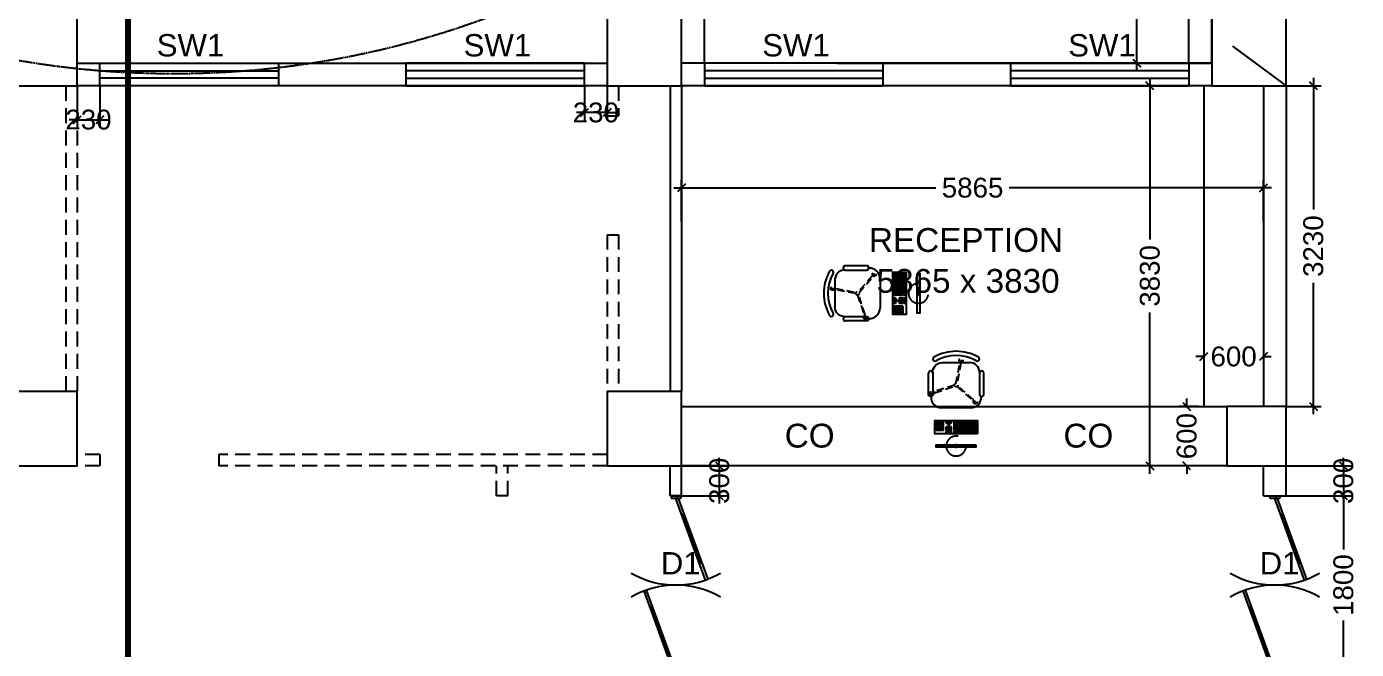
# Model space of a CAD drawing. Extents: x 6345096 to 6738923, y -6490958 to -6305885.
# Drawn here: x 6560262 to 6573667, y -6364379 to -6358103 of the extents above; entities that cross this region are included whole.
import ezdxf
from ezdxf.enums import TextEntityAlignment as Align

# ---------------------------------------------------------------- set-up
doc = ezdxf.new("R2010")
doc.units = 0
doc.header["$LTSCALE"] = 600
doc.header["$MEASUREMENT"] = 0
doc.header["$PDMODE"] = 35
for name, pattern in [('DASHDOT', [25.4, 12.7, -6.35, 0, -6.35]), ('DASHED', [0.75, 0.5, -0.25]), ('HIDDEN', [0.375, 0.25, -0.125]), ('HIDDEN2', [0.1875, 0.125, -0.0625]), ('X-IPD_Typ_room$0$HIDDENX2', [0.75, 0.5, -0.25])]:
    doc.linetypes.add(name, pattern=pattern)
doc.layers.get('0').update_dxf_attribs({"linetype": 'CONTINUOUS'})
doc.layers.get('Defpoints').update_dxf_attribs({"linetype": 'CONTINUOUS'})
for name, color, linetype in [('A-FURN-MOVE', 54, 'CONTINUOUS'), ('Counter', 7, 'CONTINUOUS'), ('DOOR', 32, 'CONTINUOUS'), ('FURN', 32, 'CONTINUOUS'), ('HS', 251, 'CONTINUOUS'), ('joinery', 7, 'CONTINUOUS'), ('LA-column', 3, 'CONTINUOUS'), ('Room Dim', 1, 'CONTINUOUS'), ('Sections', 10, 'CONTINUOUS'), ('TEXT', 6, 'CONTINUOUS'), ('Walls', 7, 'CONTINUOUS'), ('Well', 4, 'CONTINUOUS'), ('WIN', 151, 'CONTINUOUS'), ('Working Dim', 5, 'CONTINUOUS')]:
    doc.layers.add(name, color=color, linetype=linetype)
doc.styles.add('ari', font='arial.ttf')
doc.styles.add('ARIAL', font='arial.ttf')
doc.dimstyles.new('int. dim', dxfattribs={"dimtxt": 200, "dimasz": 80, "dimexe": 80, "dimexo": 0, "dimgap": 70, "dimtad": 0, "dimdec": 0, "dimzin": 12, "dimdsep": 46, "dimtxsty": 'ari', "dimblk": 'OBLIQUE', "dimcen": 2, "dimdle": 80, "dimclrd": 256, "dimclre": 256, "dimclrt": 6, "dimadec": 0, "dimazin": 0, "dimtfac": 1, "dimtdec": 0, "dimtix": 1, "dimtmove": 2, "dimatfit": 3, "dimfxl": 1, "dimtolj": 1, "dimtzin": 0, "dimlwd": -1, "dimlwe": -1, "dimarcsym": 0})

# ---------------------------------------------------------------- blocks, each defined once
blk = doc.blocks.new('Z$W@#5624')
at = {"layer": 'DOOR'}
for p, q in [((19, 470), (840, 769)), ((28, 446), (849, 745)), ((188, 518), (680, 697)), ((676, 709), (685, 685)), ((0, 400), (0, 499)), ((0, 499), (25, 499)), ((19, 470), (28, 446)), ((25, 400), (25, 499)), ((183, 529), (192, 506)), ((1770, 453), (949, 154)), ((1779, 429), (957, 130)), ((1779, 429), (1770, 453)), ((1798, 499), (1773, 499)), ((1773, 400), (1773, 499)), ((1798, 400), (1798, 499)), ((0, 400), (25, 400)), ((1610, 381), (1117, 202)), ((1614, 369), (1606, 393)), ((1798, 400), (1773, 400)), ((1113, 214), (1122, 190))]:
    blk.add_line(p, q, dxfattribs=at)
at = {"layer": 'DOOR', "color": 145}
for centre, start_param, end_param in [((0, 449), 2.617994, 3.665191), ((1798, 449), -0.523599, 0.523599)]:
    blk.add_ellipse(centre, major_axis=(-899, 0), ratio=1, start_param=start_param, end_param=end_param, dxfattribs=at)
blk = doc.blocks.new('computer screen')
blk.add_lwpolyline([(-12.5, -200), (12.5, -200), (12.5, 200), (-12.5, 200)], close=True)
at = {"linetype": 'X-IPD_Typ_room$0$HIDDENX2'}
for radius in [100, 12.5]:
    blk.add_circle((0, 0), radius, dxfattribs=at)
blk = doc.blocks.new('Computer Keyboard')
at = {"color": 251}
for p, q in [((-202, 127), (20, 127)), ((-202, 127), (-202, 108)), ((-202, 108), (20, 108)), ((-202, 100), (20, 100)), ((-202, 100), (-202, 8)), ((-202, 82), (20, 82)), ((-202, 63), (1, 63)), ((-202, 45), (20, 45)), ((-202, 26), (20, 26)), ((-202, 8), (20, 8)), ((-184, 127), (-184, 108)), ((-184, 100), (-184, 8)), ((-165, 127), (-165, 108)), ((-165, 100), (-165, 8)), ((-147, 127), (-147, 108)), ((-147, 100), (-147, 8)), ((-128, 127), (-128, 108)), ((-128, 100), (-128, 26)), ((-110, 127), (-110, 108)), ((-110, 100), (-110, 26)), ((-91, 127), (-91, 108)), ((-91, 127), (-91, 108)), ((-91, 127), (-91, 108)), ((-91, 100), (-91, 26)), ((-91, 100), (-91, 26)), ((-91, 100), (-91, 26)), ((-73, 127), (-73, 108)), ((-73, 127), (-73, 108)), ((-73, 100), (-73, 26)), ((-73, 100), (-73, 26)), ((-54, 127), (-54, 108)), ((-54, 100), (-54, 8)), ((-36, 127), (-36, 108)), ((-36, 100), (-36, 8)), ((-17, 127), (-17, 108)), ((-17, 100), (-17, 8)), ((1, 127), (1, 108)), ((1, 82), (1, 45)), ((1, 26), (1, 8)), ((20, 127), (20, 108)), ((20, 127), (20, 108)), ((20, 100), (20, 8)), ((20, 100), (20, 8)), ((46, 127), (46, 108)), ((46, 127), (102, 127)), ((46, 108), (102, 108)), ((46, 100), (102, 100)), ((46, 100), (46, 63)), ((46, 82), (102, 82)), ((46, 63), (102, 63)), ((46, 26), (102, 26)), ((46, 26), (46, 8)), ((46, 8), (102, 8)), ((65, 127), (65, 108)), ((65, 100), (65, 63)), ((65, 45), (83, 45)), ((65, 45), (65, 8)), ((83, 127), (83, 108)), ((83, 100), (83, 63)), ((83, 45), (83, 8)), ((102, 127), (102, 108)), ((102, 100), (102, 63)), ((102, 100), (102, 63)), ((102, 26), (102, 8)), ((102, 26), (102, 8)), ((128, 100), (128, 8)), ((128, 100), (202, 100)), ((128, 82), (202, 82)), ((128, 63), (183, 63)), ((128, 45), (202, 45)), ((128, 26), (183, 26)), ((128, 8), (202, 8)), ((146, 100), (146, 26)), ((165, 100), (165, 8)), ((183, 100), (183, 8)), ((202, 100), (202, 8))]:
    blk.add_line(p, q, dxfattribs=at)
blk.add_lwpolyline([(-214, 135), (214, 135), (214, 0), (-214, 0)], close=True)
blk = doc.blocks.new('Chair swivel')
for p, q in [((-135, 278), (-350, 278)), ((-455, -138), (-455, 138)), ((-358, 235), (-135, 235)), ((0, 148), (0, -148)), ((-358, -235), (-135, -235)), ((-135, -278), (-350, -278))]:
    blk.add_line(p, q)
at = {"color": 251, "linetype": 'HIDDEN2'}
for p, q in [((-73, 168), (-81, 175)), ((-60, 195), (-79, 173)), ((-75, 170), (-56, 192)), ((-56, 192), (-60, 195)), ((-481, 47), (-480, 51)), ((-452, 41), (-481, 47)), ((-480, 51), (-451, 46)), ((-453, 38), (-451, 49)), ((-159, -218), (-150, -246)), ((-146, -244), (-155, -217)), ((-150, -246), (-146, -244))]:
    blk.add_line(p, q, dxfattribs=at)
for points in [[(-213, 9), (-73, 168), (-81, 175), (-221, 16)], [(-244, -2), (-453, 38), (-451, 49), (-242, 8)], [(-227, -17), (-162, -219), (-152, -216), (-217, -14)]]:
    blk.add_lwpolyline(points, dxfattribs=at)
for centre, radius in [((-58, 193), 18.5), ((-480, 49), 18.5), ((-227, 0), 17.1), ((-148, -244), 18.5)]:
    blk.add_circle(centre, radius, dxfattribs=at)
for centre, radius, start, end in [((-350, 257), 21.5, 90, 270), ((-105, 148), 105, 0, 94.0804), ((-350, -257), 21.5, 90, 270), ((-105, -148), 105, 265.9196, 0)]:
    blk.add_arc(centre, radius, start, end)
for centre, major_axis, ratio, start_param, end_param in [((-135, 257), (-15.2, 15.2), 1, 2.356194, 5.497787), ((-163, 0), (0, 431), 0.941471, 1.023701, 2.117892), ((-163, 0), (0, 388), 0.934992, 1.023701, 2.117892), ((-491, 213), (-15.2, 15.2), 1, 3.379895, 6.521488), ((-358, 138), (68.8, 68.8), 1, 0.785398, 2.356194), ((-491, -213), (15.2, 15.2), 1, 2.90329, 6.044883)]:
    blk.add_ellipse(centre, major_axis=major_axis, ratio=ratio, start_param=start_param, end_param=end_param)
at = {"extrusion": (0, 0, -1)}
for centre, major_axis, start_param, end_param in [((-358, -138), (68.8, -68.8), 0.785398, 2.356194), ((-135, -257), (-15.2, -15.2), 2.356194, 5.497787)]:
    blk.add_ellipse(centre, major_axis=major_axis, ratio=1, start_param=start_param, end_param=end_param, dxfattribs=at)
blk = doc.blocks.new('Chair PC set')
at = {"xscale": -1, "rotation": 180}
blk.add_blockref('Chair swivel', (-64, 0), dxfattribs=at)
at = {"extrusion": (0, 0, -1), "zscale": -1, "rotation": 89.99999999999999}
blk.add_blockref('Computer Keyboard', (-64, 0), dxfattribs=at)
at = {"extrusion": (0, 0, -1), "xscale": -1, "zscale": -1}
blk.add_blockref('computer screen', (-322, 0), dxfattribs=at)
blk = doc.blocks.new('_Oblique')
at = {"color": 0, "linetype": 'ByBlock', "lineweight": -2}
blk.add_line((-0.5, -0.5), (0.5, 0.5), dxfattribs=at)
blk = doc.blocks.new('*D639')
at = {"layer": 'Defpoints', "color": 0, "transparency": 16777216}
for p in [(6572959, -6362530), (6572959, -6362831, 5), (6573536, -6362831)]:
    blk.add_point(p, dxfattribs=at)
at = {"layer": 'Working Dim', "transparency": 16777216}
for p, q in [((6573536, -6362530), (6573536, -6362450)), ((6572959, -6362530), (6573616, -6362530)), ((6573536, -6362530), (6573536, -6362831)), ((6572959, -6362831), (6573616, -6362831)), ((6573536, -6362831), (6573536, -6362911))]:
    blk.add_line(p, q, dxfattribs=at)
at = {"layer": 'Working Dim', "transparency": 16777216, "xscale": 80, "yscale": 80, "zscale": 80}
for p, rotation in [((6573536, -6362530), 270), ((6573536, -6362831), 90)]:
    blk.add_blockref('_Oblique', p, dxfattribs=dict(at, rotation=rotation))
at = {"layer": 'Working Dim', "color": 6, "transparency": 16777216, "insert": (6573536, -6362681), "char_height": 200, "attachment_point": 5, "rotation": 90, "style": 'ari'}
blk.add_mtext('\\A1;300', dxfattribs=at)
blk = doc.blocks.new('*D640')
at = {"layer": 'Defpoints', "color": 0, "transparency": 16777216}
for p in [(6572959, -6362831, 5), (6572959, -6364631, 5), (6573536, -6364631)]:
    blk.add_point(p, dxfattribs=at)
at = {"layer": 'Working Dim', "transparency": 16777216}
for p, q in [((6573536, -6362751), (6573536, -6363372)), ((6572959, -6362831), (6573616, -6362831)), ((6573536, -6364711), (6573536, -6364089)), ((6572959, -6364631), (6573616, -6364631))]:
    blk.add_line(p, q, dxfattribs=at)
at = {"layer": 'Working Dim', "transparency": 16777216, "xscale": 80, "yscale": 80, "zscale": 80}
for p, rotation in [((6573536, -6362831), 90), ((6573536, -6364631), 270)]:
    blk.add_blockref('_Oblique', p, dxfattribs=dict(at, rotation=rotation))
at = {"layer": 'Working Dim', "color": 6, "transparency": 16777216, "insert": (6573536, -6363731), "char_height": 200, "attachment_point": 5, "rotation": 90, "style": 'ari'}
blk.add_mtext('\\A1;1800', dxfattribs=at)
blk = doc.blocks.new('*D1248')
at = {"layer": 'Defpoints', "color": 0, "transparency": 16777216}
for p in [(6572960, -6358700, -5), (6573233, -6358700), (6572959, -6361930)]:
    blk.add_point(p, dxfattribs=at)
at = {"layer": 'Working Dim', "transparency": 16777216}
for p, q in [((6573233, -6358620), (6573233, -6359947)), ((6572960, -6358700), (6573313, -6358700)), ((6573233, -6362010), (6573233, -6360684)), ((6572959, -6361930), (6573313, -6361930))]:
    blk.add_line(p, q, dxfattribs=at)
at = {"layer": 'Working Dim', "transparency": 16777216, "xscale": 80, "yscale": 80, "zscale": 80}
for p, rotation in [((6573233, -6358700), 90), ((6573233, -6361930), 270)]:
    blk.add_blockref('_Oblique', p, dxfattribs=dict(at, rotation=rotation))
at = {"layer": 'Working Dim', "color": 6, "transparency": 16777216, "insert": (6573233, -6360315), "char_height": 200, "attachment_point": 5, "rotation": 90, "style": 'ari'}
blk.add_mtext('\\A1;3230', dxfattribs=at)
blk = doc.blocks.new('*D1389')
at = {"layer": 'Defpoints', "color": 0, "transparency": 16777216}
for p in [(6566865, -6362530), (6566865, -6362830), (6567245, -6362830)]:
    blk.add_point(p, dxfattribs=at)
at = {"layer": 'Working Dim', "transparency": 16777216}
for p, q in [((6567245, -6362530), (6567245, -6362450)), ((6566865, -6362530), (6567325, -6362530)), ((6567245, -6362530), (6567245, -6362830)), ((6566865, -6362830), (6567325, -6362830)), ((6567245, -6362830), (6567245, -6362910))]:
    blk.add_line(p, q, dxfattribs=at)
at = {"layer": 'Working Dim', "transparency": 16777216, "xscale": 80, "yscale": 80, "zscale": 80}
for p, rotation in [((6567245, -6362530), 270), ((6567245, -6362830), 90)]:
    blk.add_blockref('_Oblique', p, dxfattribs=dict(at, rotation=rotation))
at = {"layer": 'Working Dim', "color": 6, "transparency": 16777216, "insert": (6567245, -6362680), "char_height": 200, "attachment_point": 5, "rotation": 90, "style": 'ari'}
blk.add_mtext('\\A1;300', dxfattribs=at)
blk = doc.blocks.new('*D2008')
at = {"layer": 'Defpoints', "color": 0, "transparency": 16777216}
for p in [(6572114, -6340395), (6571453, -6358470), (6571979, -6358470)]:
    blk.add_point(p, dxfattribs=at)
at = {"layer": 'Working Dim', "transparency": 16777216}
for p, q in [((6571453, -6340315), (6571453, -6348995)), ((6572114, -6340395), (6571373, -6340395)), ((6571453, -6358550), (6571453, -6349871)), ((6571979, -6358470), (6571373, -6358470))]:
    blk.add_line(p, q, dxfattribs=at)
at = {"layer": 'Working Dim', "transparency": 16777216, "xscale": 80, "yscale": 80, "zscale": 80}
for p, rotation in [((6571453, -6340395), 90), ((6571453, -6358470), 270)]:
    blk.add_blockref('_Oblique', p, dxfattribs=dict(at, rotation=rotation))
at = {"layer": 'Working Dim', "color": 6, "transparency": 16777216, "insert": (6571453, -6349433), "char_height": 200, "attachment_point": 5, "rotation": 90, "style": 'ari'}
blk.add_mtext('\\A1;18075', dxfattribs=at)
blk = doc.blocks.new('*D2115')
at = {"layer": 'Defpoints', "color": 0, "transparency": 16777216}
for p in [(6572730, -6359727), (6566865, -6360066, -5), (6572730, -6360066)]:
    blk.add_point(p, dxfattribs=at)
at = {"layer": 'Working Dim', "transparency": 16777216}
for p, q in [((6566865, -6360066), (6566865, -6359647)), ((6572730, -6360066), (6572730, -6359647)), ((6566785, -6359727), (6569429, -6359727)), ((6572810, -6359727), (6570167, -6359727))]:
    blk.add_line(p, q, dxfattribs=at)
at = {"layer": 'Working Dim', "transparency": 16777216, "xscale": 80, "yscale": 80, "zscale": 80, "rotation": 180}
blk.add_blockref('_Oblique', (6566865, -6359727), dxfattribs=at)
at = {"layer": 'Working Dim', "transparency": 16777216, "xscale": 80, "yscale": 80, "zscale": 80}
blk.add_blockref('_Oblique', (6572730, -6359727), dxfattribs=at)
at = {"layer": 'Working Dim', "color": 6, "transparency": 16777216, "insert": (6569798, -6359727), "char_height": 200, "attachment_point": 5, "style": 'ari'}
blk.add_mtext('\\A1;5865', dxfattribs=at)
blk = doc.blocks.new('*D2116')
at = {"layer": 'Defpoints', "color": 0, "transparency": 16777216}
for p in [(6571709, -6358700), (6571585, -6362530), (6571709, -6362530, -25748)]:
    blk.add_point(p, dxfattribs=at)
at = {"layer": 'Working Dim', "transparency": 16777216}
for p, q in [((6571585, -6358620), (6571585, -6360247)), ((6571709, -6358700), (6571505, -6358700)), ((6571585, -6362610), (6571585, -6360984)), ((6571709, -6362530), (6571505, -6362530))]:
    blk.add_line(p, q, dxfattribs=at)
at = {"layer": 'Working Dim', "transparency": 16777216, "xscale": 80, "yscale": 80, "zscale": 80}
for p, rotation in [((6571585, -6358700), 90), ((6571585, -6362530), 270)]:
    blk.add_blockref('_Oblique', p, dxfattribs=dict(at, rotation=rotation))
at = {"layer": 'Working Dim', "color": 6, "transparency": 16777216, "insert": (6571585, -6360615), "char_height": 200, "attachment_point": 5, "rotation": 90, "style": 'ari'}
blk.add_mtext('\\A1;3830', dxfattribs=at)
blk = doc.blocks.new('*D2117')
at = {"layer": 'Defpoints', "color": 0, "transparency": 16777216}
for p in [(6572078, -6361930, -25748), (6571956, -6362530), (6572078, -6362530, -25748)]:
    blk.add_point(p, dxfattribs=at)
at = {"layer": 'Working Dim', "transparency": 16777216}
for p, q in [((6572078, -6361930), (6571876, -6361930)), ((6571956, -6361930), (6571956, -6361850)), ((6571956, -6361930), (6571956, -6361939)), ((6572078, -6362530), (6571876, -6362530)), ((6571956, -6362530), (6571956, -6362521)), ((6571956, -6362530), (6571956, -6362610))]:
    blk.add_line(p, q, dxfattribs=at)
at = {"layer": 'Working Dim', "transparency": 16777216, "xscale": 80, "yscale": 80, "zscale": 80}
for p, rotation in [((6571956, -6361930), 270), ((6571956, -6362530), 90)]:
    blk.add_blockref('_Oblique', p, dxfattribs=dict(at, rotation=rotation))
at = {"layer": 'Working Dim', "color": 6, "transparency": 16777216, "insert": (6571956, -6362230), "char_height": 200, "attachment_point": 5, "rotation": 90, "style": 'ari'}
blk.add_mtext('\\A1;600', dxfattribs=at)
blk = doc.blocks.new('A$C2CD672AE')
at = {"layer": 'FURN', "color": 8, "linetype": 'HIDDEN', "elevation": -25742.5}
blk.add_lwpolyline([(39212, 93893.4), (39212, 93893.4)], dxfattribs=at)
at = {"layer": 'Walls', "color": 8, "linetype": 'HIDDEN'}
for p, q in [((30452, 97953.4), (35796.1, 97953.4)), ((41890.1, 97953.4), (36546.1, 97953.4)), ((38110, 97953.4), (41890.1, 97953.4)), ((30337.1, 97723.4), (30337.1, 94643.4)), ((35796.1, 97723.4), (30452, 97723.4)), ((30452.1, 97723.4), (30452.1, 94643.4)), ((35796.1, 97723.4), (35796.1, 97423.4)), ((35911.1, 97723.4), (35911.1, 97423.4)), ((41890.1, 97723.4), (36546.1, 97723.4)), ((42410.1, 97723.4), (42410.1, 94493.4)), ((42640.1, 97723.4), (42640.1, 94493.4)), ((35796.1, 96223.4), (35796.1, 94643.4)), ((35911.1, 96223.4), (35911.1, 94643.4)), ((30682, 94008.4), (30452, 94008.4)), ((35796.1, 94008.4), (31882, 94008.4)), ((30682, 93893.4), (30452, 93893.4)), ((35796.1, 93893.4), (31882, 93893.4)), ((34680, 93593.6), (34680, 93893.6)), ((34795, 93593.6), (34795, 93893.6)), ((34795, 93593.6), (34680, 93593.6)), ((42410.1, 93593.3), (42640.1, 93593.3))]:
    blk.add_line(p, q, dxfattribs=at)
for points in [[(35796.1, 97423.4), (35911.1, 97423.4)], [(35796.1, 96223.4), (35911.1, 96223.4)], [(30682, 94008.4), (30682, 93893.4)], [(31882, 94008.4), (31882, 93893.4)], [(42410.1, 93593.3), (42410.1, 93893.4)], [(42640.1, 93593.3), (42640.1, 93893.4)]]:
    blk.add_lwpolyline(points, dxfattribs=at)
at = {"layer": 'Well', "color": 8, "linetype": 'HIDDEN'}
blk.add_circle((31422.3, 106959.3, -99.3), 9114.1, dxfattribs=at)
blk.add_circle((31422.3, 106959.3, -99.3), 9114.1, dxfattribs=at)
at = {"layer": 'Well', "color": 8, "linetype": 'HIDDEN', "ltscale": 0.08}
blk.add_circle((31422.3, 106959.3, -99.3), 9114.1, dxfattribs=at)
at = {"layer": 'A-FURN-MOVE', "color": 8, "linetype": 'HIDDEN', "xscale": -1, "rotation": 180}
blk.add_blockref('Chair PC set', (38611, 95633.1, -25742.7), dxfattribs=at)
blk = doc.blocks.new('*D2499')
at = {"layer": 'Defpoints', "color": 0, "transparency": 16777216}
for p in [(6560771, -6358700, -5), (6561001, -6358700, -5), (6561001, -6359041)]:
    blk.add_point(p, dxfattribs=at)
at = {"layer": 'Working Dim', "transparency": 16777216}
for p, q in [((6560771, -6358700), (6560771, -6359121)), ((6561001, -6358700), (6561001, -6359121)), ((6560771, -6359041), (6560691, -6359041)), ((6560771, -6359041), (6561001, -6359041)), ((6561001, -6359041), (6561081, -6359041))]:
    blk.add_line(p, q, dxfattribs=at)
at = {"layer": 'Working Dim', "transparency": 16777216, "xscale": 80, "yscale": 80, "zscale": 80}
blk.add_blockref('_Oblique', (6560771, -6359041), dxfattribs=at)
at = {"layer": 'Working Dim', "transparency": 16777216, "xscale": 80, "yscale": 80, "zscale": 80, "rotation": 180}
blk.add_blockref('_Oblique', (6561001, -6359041), dxfattribs=at)
at = {"layer": 'Working Dim', "color": 6, "transparency": 16777216, "insert": (6560886, -6359041), "char_height": 200, "attachment_point": 5, "style": 'ari'}
blk.add_mtext('\\A1;230', dxfattribs=at)
blk = doc.blocks.new('*D2500')
at = {"layer": 'Defpoints', "color": 0, "transparency": 16777216}
for p in [(6565885, -6358700), (6566115, -6358700), (6565885, -6358969)]:
    blk.add_point(p, dxfattribs=at)
at = {"layer": 'Working Dim', "transparency": 16777216}
for p, q in [((6565885, -6358700), (6565885, -6359049)), ((6566115, -6358700), (6566115, -6359049)), ((6565885, -6358969), (6565805, -6358969)), ((6566115, -6358969), (6565885, -6358969)), ((6566115, -6358969), (6566195, -6358969))]:
    blk.add_line(p, q, dxfattribs=at)
at = {"layer": 'Working Dim', "transparency": 16777216, "xscale": 80, "yscale": 80, "zscale": 80}
blk.add_blockref('_Oblique', (6565885, -6358969), dxfattribs=at)
at = {"layer": 'Working Dim', "transparency": 16777216, "xscale": 80, "yscale": 80, "zscale": 80, "rotation": 180}
blk.add_blockref('_Oblique', (6566115, -6358969), dxfattribs=at)
at = {"layer": 'Working Dim', "color": 6, "transparency": 16777216, "insert": (6566000, -6358969), "char_height": 200, "attachment_point": 5, "style": 'ari'}
blk.add_mtext('\\A1;230', dxfattribs=at)
blk = doc.blocks.new('*D2501')
at = {"layer": 'Defpoints', "color": 0, "transparency": 16777216}
for p in [(6567095, -6357800), (6566865, -6358470), (6567095, -6358470)]:
    blk.add_point(p, dxfattribs=at)
at = {"layer": 'Working Dim', "transparency": 16777216}
for p, q in [((6566865, -6357800), (6566785, -6357800)), ((6566865, -6358470), (6566865, -6357720)), ((6566865, -6357800), (6567095, -6357800)), ((6567095, -6358470), (6567095, -6357720)), ((6567095, -6357800), (6567175, -6357800))]:
    blk.add_line(p, q, dxfattribs=at)
at = {"layer": 'Working Dim', "transparency": 16777216, "xscale": 80, "yscale": 80, "zscale": 80}
blk.add_blockref('_Oblique', (6566865, -6357800), dxfattribs=at)
at = {"layer": 'Working Dim', "transparency": 16777216, "xscale": 80, "yscale": 80, "zscale": 80, "rotation": 180}
blk.add_blockref('_Oblique', (6567095, -6357800), dxfattribs=at)
at = {"layer": 'Working Dim', "color": 6, "transparency": 16777216, "insert": (6566980, -6357800), "char_height": 200, "attachment_point": 5, "style": 'ari'}
blk.add_mtext('\\A1;230', dxfattribs=at)
blk = doc.blocks.new('*D2502')
at = {"layer": 'Defpoints', "color": 0, "transparency": 16777216}
for p in [(6571979, -6357770), (6571979, -6358470), (6572209, -6358470)]:
    blk.add_point(p, dxfattribs=at)
at = {"layer": 'Working Dim', "transparency": 16777216}
for p, q in [((6571979, -6357770), (6571899, -6357770)), ((6571979, -6358470), (6571979, -6357690)), ((6572209, -6357770), (6571979, -6357770)), ((6572209, -6358470), (6572209, -6357690)), ((6572209, -6357770), (6572289, -6357770))]:
    blk.add_line(p, q, dxfattribs=at)
at = {"layer": 'Working Dim', "transparency": 16777216, "xscale": 80, "yscale": 80, "zscale": 80}
blk.add_blockref('_Oblique', (6571979, -6357770), dxfattribs=at)
at = {"layer": 'Working Dim', "transparency": 16777216, "xscale": 80, "yscale": 80, "zscale": 80, "rotation": 180}
blk.add_blockref('_Oblique', (6572209, -6357770), dxfattribs=at)
at = {"layer": 'Working Dim', "color": 6, "transparency": 16777216, "insert": (6572094, -6357770), "char_height": 200, "attachment_point": 5, "style": 'ari'}
blk.add_mtext('\\A1;230', dxfattribs=at)
blk = doc.blocks.new('*D2503')
at = {"layer": 'Defpoints', "color": 0, "transparency": 16777216}
for p in [(6572129, -6361375), (6572729, -6361375), (6572729, -6361428)]:
    blk.add_point(p, dxfattribs=at)
at = {"layer": 'Working Dim', "transparency": 16777216}
for p, q in [((6572129, -6361428), (6572049, -6361428)), ((6572129, -6361375), (6572129, -6361508)), ((6572129, -6361428), (6572138, -6361428)), ((6572729, -6361428), (6572721, -6361428)), ((6572729, -6361375), (6572729, -6361508)), ((6572729, -6361428), (6572809, -6361428))]:
    blk.add_line(p, q, dxfattribs=at)
at = {"layer": 'Working Dim', "transparency": 16777216, "xscale": 80, "yscale": 80, "zscale": 80}
blk.add_blockref('_Oblique', (6572129, -6361428), dxfattribs=at)
at = {"layer": 'Working Dim', "transparency": 16777216, "xscale": 80, "yscale": 80, "zscale": 80, "rotation": 180}
blk.add_blockref('_Oblique', (6572729, -6361428), dxfattribs=at)
at = {"layer": 'Working Dim', "color": 6, "transparency": 16777216, "insert": (6572429, -6361428), "char_height": 200, "attachment_point": 5, "style": 'ari'}
blk.add_mtext('\\A1;600', dxfattribs=at)

msp = doc.modelspace()

# ---------------------------------------------------------------- linework, layer by layer
at = {"layer": 'Counter', "linetype": 'Continuous', "elevation": -25747.584}
for points in [[(6566865.348, -6361930.175), (6568930.348, -6361930.175)], [(6569530.348, -6362530.458), (6566865.348, -6362530.458)]]:
    msp.add_lwpolyline(points, dxfattribs=at)
msp.add_lwpolyline([(6566865.438, -6361930.175), (6572359.528, -6361930.175), (6572359.528, -6362530.454), (6566865.438, -6362530.454)], close=True, dxfattribs=at)
at = {"layer": 'LA-column', "color": 2, "elevation": -5.131}
for points in [[(6560021.438, -6358700.454), (6560771.438, -6358700.454), (6560771.438, -6357950.454), (6560021.438, -6357950.454)], [(6566115.438, -6358700.454), (6566865.438, -6358700.454), (6566865.438, -6357950.454), (6566115.438, -6357950.454)], [(6572209.528, -6358700.454), (6572959.528, -6358700.454), (6572959.528, -6357950.454), (6572209.528, -6357950.454)], [(6560021.438, -6362530.451), (6560771.438, -6362530.451), (6560771.438, -6361780.451), (6560021.438, -6361780.451)], [(6566115.438, -6362530.451), (6566865.438, -6362530.451), (6566865.438, -6361780.451), (6566115.438, -6361780.451)]]:
    msp.add_lwpolyline(points, close=True, dxfattribs=at)
at = {"layer": 'LA-column', "color": 2}
msp.add_lwpolyline([(6572359.528, -6362530.454), (6572959.528, -6362530.454), (6572959.528, -6361930.454), (6572359.528, -6361930.454)], close=True, dxfattribs=at)
at = {"layer": 'Sections', "linetype": 'DASHED', "lineweight": 0, "ltscale": 2, "const_width": 60, "flags": 128}
msp.add_lwpolyline([(6561283.238, -6457437.593), (6562415.891, -6457985.461), (6561283.238, -6457985.461), (6561283.238, -6331751.836), (6562415.891, -6331751.836), (6561283.238, -6332299.705)], dxfattribs=at)
at = {"layer": 'Walls', "color": 6, "linetype": 'DASHDOT', "ltscale": 0.125}
msp.add_line((6547916.936, -6340165.366, 2.092), (6572959.528, -6358700.454), dxfattribs=at)
at = {"layer": 'Walls', "linetype": 'Continuous'}
for p, q in [((6560771.348, -6358470.454), (6566115.438, -6358470.454)), ((6568429.348, -6358470.454), (6572209.438, -6358470.454)), ((6566115.438, -6358700.454), (6560771.348, -6358700.454)), ((6572209.438, -6358700.454), (6566865.438, -6358700.454))]:
    msp.add_line(p, q, dxfattribs=at)
at = {"layer": 'Walls'}
for p, q in [((6572209.438, -6358470.454), (6566865.438, -6358470.454)), ((6566750.438, -6358700.454, -5.131), (6566750.438, -6361780.458, -5.131)), ((6566865.438, -6358700.454, -5.131), (6566865.438, -6361780.462, -5.131)), ((6572129.438, -6358700.454), (6572129.438, -6361930.454)), ((6572729.438, -6358700.454), (6572729.438, -6361930.454)), ((6572959.438, -6358700.454), (6572959.438, -6361930.454)), ((6566750.438, -6362830.315, -5.131), (6566750.438, -6362530.315, -5.131)), ((6566865.438, -6362830.315, -5.131), (6566865.438, -6362530.315, -5.131)), ((6566865.438, -6362830.315, -5.131), (6566750.438, -6362830.315, -5.131)), ((6572729.438, -6362830.564), (6572959.438, -6362830.564))]:
    msp.add_line(p, q, dxfattribs=at)
at = {"layer": 'Walls', "linetype": 'Continuous'}
for points in [[(6572729.438, -6362830.564), (6572729.438, -6362530.458)], [(6572959.438, -6362830.564), (6572959.438, -6362530.458)]]:
    msp.add_lwpolyline(points, dxfattribs=at)
at = {"layer": 'WIN', "linetype": 'Continuous', "elevation": -5.189}
for points in [[(6562801.348, -6358470.454), (6562801.348, -6358700.454), (6561001.348, -6358700.454), (6561001.348, -6358470.454)], [(6562801.348, -6358547.454), (6562801.348, -6358623.454), (6561001.348, -6358623.454), (6561001.348, -6358547.454)]]:
    msp.add_lwpolyline(points, close=True, dxfattribs=at)
at = {"layer": 'WIN', "linetype": 'Continuous'}
for points in [[(6564085.438, -6358470.454), (6564085.438, -6358700.454), (6565885.438, -6358700.454), (6565885.438, -6358470.454)], [(6567095.438, -6358470.343), (6567095.438, -6358700.343), (6568895.438, -6358700.343), (6568895.438, -6358470.343)], [(6570179.438, -6358470.454), (6570179.438, -6358700.454), (6571979.438, -6358700.454), (6571979.438, -6358470.454)], [(6564085.438, -6358547.454), (6564085.438, -6358623.454), (6565885.438, -6358623.454), (6565885.438, -6358547.454)], [(6567095.438, -6358547.343), (6567095.438, -6358623.343), (6568895.438, -6358623.343), (6568895.438, -6358547.343)], [(6570179.438, -6358547.454), (6570179.438, -6358623.454), (6571979.438, -6358623.454), (6571979.438, -6358547.454)]]:
    msp.add_lwpolyline(points, close=True, dxfattribs=at)

# ---------------------------------------------------------------- block references
at = {"layer": 'A-FURN-MOVE', "xscale": -1, "rotation": 90}
msp.add_blockref('Chair PC set', (6569632.16, -6362007.742, -25742.679), dxfattribs=at)
at = {"layer": 'DOOR', "linetype": 'Continuous', "xscale": 1.001247152686119, "yscale": 1.001247152686119, "zscale": 1.001247152686119, "rotation": 270}
for p in [(6566357.938, -6362830.315, -5.131), (6572394.438, -6362830.564)]:
    msp.add_blockref('Z$W@#5624', p, dxfattribs=at)
at = {"layer": 'HS'}
msp.add_blockref('A$C2CD672AE', (6530319.294, -6456423.902, 8.17), dxfattribs=at)

# ---------------------------------------------------------------- texts
at = {"layer": 'Counter', "color": 10, "style": 'ARIAL'}
for p in [(6567904.409, -6362344.87, -5.269), (6570713.794, -6362344.87, -5.269)]:
    msp.add_text('CO', height=240, dxfattribs=at).set_placement(p)
at = {"layer": 'joinery', "style": 'ari'}
for s, p in [('SW1', (6561914.557, -6358403.561, -5.189)), ('SW1', (6565008.142, -6358403.561)), ('SW1', (6568018.142, -6358403.451)), ('SW1', (6571102.142, -6358403.561)), ('D1', (6566855.654, -6363623.333, 20.141)), ('D1', (6572892.154, -6363623.582, 25.272))]:
    msp.add_text(s, height=225, dxfattribs=at).set_placement(p, align=Align.CENTER)
at = {"layer": 'Room Dim', "style": 'ari'}
msp.add_text('5865 x 3830', height=240, dxfattribs=at).set_placement((6569752.744, -6360785.33, -25742.541), align=Align.CENTER)
at = {"layer": 'TEXT', "color": 7, "style": 'ari'}
msp.add_text('RECEPTION', height=240, dxfattribs=at).set_placement((6569731.618, -6360373.25, -25742.541), align=Align.CENTER)

# ---------------------------------------------------------------- dimensions: what is measured, and where the dimension line sits
at = {"layer": 'Working Dim', "color": 6}
for base, p1, p2, picture, middle in [((6571452.547, -6358470.454), (6572113.574, -6340395.481), (6571979.438, -6358470.454), '*D2008', (6571452.547, -6349432.967)), ((6571584.512, -6362530.454), (6571709.489, -6358700.454), (6571709.489, -6362530.454, -25747.584), '*D2116', (6571584.512, -6360615.454)), ((6573233.182, -6358700.454), (6572959.438, -6361930.454), (6572959.528, -6358700.454, -5.131), '*D1248', (6573233.182, -6360315.454)), ((6571955.719, -6362530.454), (6572078.176, -6361930.175, -25747.584), (6572078.176, -6362530.454, -25747.584), '*D2117', (6571955.719, -6362230.314)), ((6567245.48, -6362830.315, -5.131), (6566865.438, -6362530.446, -5.131), (6566865.438, -6362830.315, -5.131), '*D1389', (6567245.48, -6362680.381, -5.131)), ((6573535.565, -6362830.564), (6572959.348, -6362530.458), (6572959.438, -6362830.564, 5.131), '*D639', (6573535.565, -6362680.511)), ((6573535.565, -6364630.564), (6572959.438, -6362830.564, 5.131), (6572959.438, -6364630.564, 5.131), '*D640', (6573535.565, -6363730.564))]:
    dim = msp.add_linear_dim(base=base, p1=p1, p2=p2, angle=90, dimstyle='int. dim', override={"dimtxt": 200, "dimarcsym": 1}, dxfattribs=at)
    dim.commit()
    dim.dimension.update_dxf_attribs({"geometry": picture, "text_midpoint": middle})
at = {"layer": 'Working Dim'}
for base, p1, p2, picture, middle in [((6567095.438, -6357800.228), (6566865.438, -6358470.454), (6567095.438, -6358470.343), '*D2501', (6566980.438, -6357800.228)), ((6571979.438, -6357769.555), (6572209.438, -6358470.454), (6571979.438, -6358470.454), '*D2502', (6572094.438, -6357769.555)), ((6561001.348, -6359041.11), (6560771.438, -6358700.454, -5.131), (6561001.348, -6358700.454, -5.189), '*D2499', (6560886.393, -6359041.11)), ((6565885.438, -6358969.079), (6566115.438, -6358700.454), (6565885.438, -6358700.454), '*D2500', (6566000.438, -6358969.079)), ((6572729.438, -6361427.744), (6572129.438, -6361374.924), (6572729.438, -6361374.924), '*D2503', (6572429.438, -6361427.744))]:
    dim = msp.add_linear_dim(base=base, p1=p1, p2=p2, dimstyle='int. dim', dxfattribs=at)
    dim.commit()
    dim.dimension.update_dxf_attribs({"geometry": picture, "text_midpoint": middle})
at = {"layer": 'Working Dim', "color": 6}
dim = msp.add_linear_dim(base=(6572730.438, -6359726.755), p1=(6566865.438, -6360065.912, -5.131), p2=(6572730.438, -6360065.912), dimstyle='int. dim', override={"dimtxt": 200, "dimarcsym": 1}, dxfattribs=at)
dim.commit()
dim.dimension.update_dxf_attribs({"geometry": '*D2115', "text_midpoint": (6569797.938, -6359726.755)})

doc.saveas('drawing.dxf')
